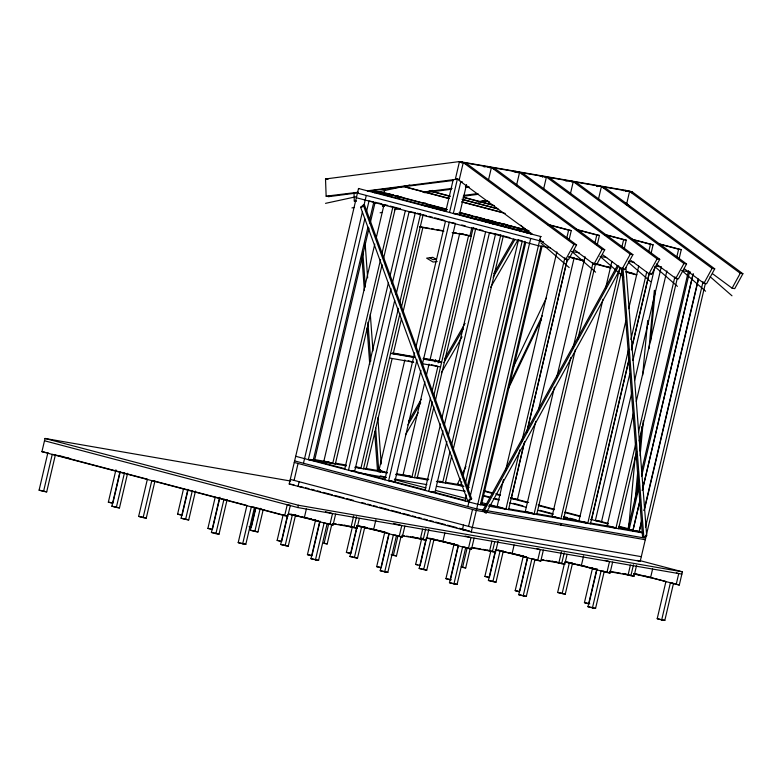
<?xml version="1.0" encoding="UTF-8"?>
<svg xmlns="http://www.w3.org/2000/svg" width="782" height="782" viewBox="0 0 782 782"><rect width="100%" height="100%" fill="white"/><g stroke="black" fill="none" stroke-linecap="round" stroke-linejoin="round"><path stroke-width="1.17" d="M628.513 529.649L635.199 456.698M642.667 375.233L647.682 320.512M648.219 324.315L648.561 320.669M635.082 500.676L637.76 471.497M639.647 450.823L641.875 426.513M649.011 348.694L654.358 290.327M636.519 494.752L638.415 474.078M640.087 455.838L643.312 420.579M650.556 341.548L655.238 290.484M284.677 515.67L287.238 504.761L290.357 505.299L287.796 516.208L284.677 515.67L41.935 451.683L45.033 438.458L290.601 481.028M43.577 491.331L52.247 454.401L55.366 454.938L46.695 491.878L43.577 491.331L39.1 490.158L47.761 453.218M120.135 472.172L112.823 503.334L108.346 502.161L115.931 469.835M127.593 473.305L119.47 507.929L116.352 507.391L111.875 506.208L119.998 471.585M116.352 507.391L124.475 472.758M143.135 517.576L151.796 480.637L154.914 481.184L146.254 518.124L143.135 517.576L138.649 516.394L147.319 479.464M188.032 489.943L182.069 515.338L177.592 514.155L183.545 488.76M195.49 491.076L188.716 519.932L185.598 519.395L181.121 518.212L187.885 489.356M185.598 519.395L192.372 490.539M219.957 497.264L212.381 529.58L207.895 528.397L215.206 497.235M227.142 499.542L219.019 534.174L215.9 533.637L211.423 532.454L219.547 497.821M215.9 533.637L224.023 499.004M242.684 543.822L251.345 506.883L254.463 507.42L245.802 544.36L242.684 543.822L238.197 542.64L246.868 505.7M263.104 510.001L257.962 531.936L254.844 531.398L250.367 530.216L255.509 508.28M251.589 526.188L255.919 507.723M254.844 531.398L260.259 508.31M705.423 283.309L640.223 561.281L471.263 531.995L289.203 483.999L358.518 188.501L359.173 188.609M287.307 517.342L281.628 541.584L277.141 540.401L283.104 515.006M294.081 480.383L298.05 463.452M295.576 515.015L288.265 546.178L280.67 544.458L287.708 514.439M299.135 481.722L298.059 486.336L303.191 487.225M303.465 463.247L362.418 211.922M364.089 204.806L366.279 195.451M285.147 545.641L292.458 514.468M364.823 218.852L308.343 459.63L314.501 460.696L369.036 228.227M366.484 211.736L368.996 201.062L373.102 201.776M44.496 440.774L297.864 507.567L298.401 505.25L682.403 571.808L679.304 585.024L634.935 573.617M313.162 460.627L367.941 227.073M369.612 219.967L373.776 202.186M370.14 223.486L375.155 202.137M306.368 508.994L304.325 517.723L288.509 514.145M385.047 188.609L384.03 192.919L447.46 209.644M374.774 244.121L323.865 461.175L332.712 463.511L380.56 259.507M376.162 238.197L383.952 204.982M386.464 194.278L386.67 193.379M389.055 194.962L389.319 193.838L389.866 193.985M320.053 521.193L311.93 555.826L307.443 554.643L315.566 520.01M381.948 253.573L392.799 207.318M335.625 514.106L333.064 525.015L327.179 523.461L318.577 560.42L310.972 558.7L319.633 521.76M382.085 264.707L335.351 463.97L326.505 461.634M383.483 258.774L395.438 207.777M315.459 559.873L324.119 522.943L326.202 523.305M328.694 523.774L324.09 543.402L327.208 543.94L331.812 524.311M291.06 514.224L329.945 524.478L332.506 513.569L325.439 511.702M344.696 469.21L388.371 282.996M389.759 277.072L405.34 210.651M391.049 288.744L348.489 470.217L354.647 471.282L394.705 300.483M392.163 283.993L409.133 211.648L415.291 212.714L396.093 294.55M398.429 308.274L360.873 468.389L355.341 466.932M399.543 303.524L420.687 213.388M363.513 468.848L399.993 313.318M401.371 307.424L423.042 215.03M353.669 516.022L351.108 526.931L332.428 523.696M357.1 527.039L350.874 553.588L346.387 552.405L352.35 527.009M366.152 469.308L392.144 358.498M393.229 353.875L401.528 318.489M403.189 311.412L422.827 227.67L419.504 226.8M344.5 525.191L353.923 527.674L356.484 516.765M364.823 527.009L357.511 558.182L349.916 556.461L356.68 527.596M353.923 527.674L357.042 528.212L359.349 518.398M354.393 557.634L361.704 526.472M404.851 359.896L378.859 470.715L386.601 472.758M445.75 211.492L453.208 179.684M384.832 479.796L414.607 352.887M415.711 348.137L445.486 221.228M368.029 190.945L367.364 190.828L455.29 179.42L459.474 161.571L628.435 190.857L632.227 191.854L742.9 273.739L734.738 288.636L732.099 288.177L712.558 273.729M375.878 519.903L373.571 529.727L356.621 525.895M449.542 212.499L457.402 179M461.849 163.145L462.113 162.03L459.699 162.343M417.002 359.818L388.625 480.793L394.793 481.859L420.941 370.375M418.399 353.884L449.279 222.225L454.41 223.114M532.386 234.268L459.083 180.417L463.267 162.568L632.227 191.854L631.964 192.968M465.642 164.142L465.906 163.027L576.578 244.903L568.416 259.81L565.777 259.35L539.727 240.084L540.724 240.25M422.329 364.441L455.437 223.3M381.176 567.83L376.689 566.647L384.812 532.014M466.541 184.532L459.493 214.561L453.335 213.496L460.793 181.688L462.553 181.991M384.705 571.877L393.366 534.937L396.484 535.484L387.823 572.424L384.705 571.877L380.218 570.694L388.879 533.764M381.45 566.676L389.025 534.35M424.909 381.772L403.062 474.909L411.909 477.235L430.442 398.253M426.288 375.878L429.054 364.089M459.738 233.271L430.139 359.476L438.985 361.812L468.584 235.607L471.223 236.056L469.014 235.48M435.046 361.958L435.603 359.583M438.145 362.946L438.692 360.58M391.098 554.809L393.336 555.396L397.94 535.778M432.094 391.186L437.9 366.426L431.263 364.676M359.133 525.915L399.191 536.481L401.752 525.572L393.502 523.393M471.82 227.826L469.962 235.724L452.162 232.645M414.548 477.694L432.358 401.792M433.629 396.357L473.247 227.435M393.336 555.396L396.454 555.943L401.058 536.315M399.191 536.481L402.31 537.019L404.871 526.11M417.187 478.154L433.883 406.992M435.271 401.058L475.612 229.077M490.011 168.022L490.275 166.908L487.86 167.221M488.545 179.723L491.428 167.456L602.101 249.331L604.74 249.79L596.578 264.687L593.939 264.228L574.399 249.781M493.804 169.029L494.068 167.905L604.74 249.79M424.978 490.373L440.559 423.952M441.664 419.211L485.622 231.814M442.954 430.882L428.771 491.379L434.929 492.445L446.893 441.439M444.352 424.958L489.415 232.811L495.573 233.877L448.282 435.515M493.95 224.053L494.507 221.677M422.661 529.111L420.354 538.935L402.838 535.895M425.799 541.349L420.12 565.591L415.633 564.409L421.86 537.86M412.564 536.882L423.17 539.678L425.731 528.769M434.069 539.013L426.757 570.186L419.162 568.455L426.2 538.446M423.17 539.678L426.288 540.215L428.849 529.306M449.943 451.742L442.71 482.582L437.177 481.116M451.615 444.626L500.851 234.688M502.797 226.379L503.354 224.014M515.534 172.451L515.797 171.336L513.383 171.649M423.639 569.638L430.95 538.475M445.349 483.032L451.752 455.759M453.14 449.826L503.217 236.33M505.446 226.839L505.993 224.473L474.244 218.97M518.173 172.91L518.437 171.786L514.81 172.265M516.443 185.715L519.59 172.333L630.263 254.209L632.902 254.668L624.74 269.575L622.101 269.116L602.56 254.658M521.965 173.907L522.229 172.793L632.902 254.668M444.86 533.001L442.817 541.731L427.001 538.153M461.751 481.829L460.921 485.387L462.817 485.896M462.866 477.088L518.505 239.869M520.45 231.57L521.008 229.194M465.544 482.836L522.298 240.876M524.527 231.384L525.084 229.009M458.545 545.201L450.422 579.824L445.935 578.651L454.059 544.018M524.937 241.325L467.353 486.844L469.249 487.352M526.882 233.026L527.439 230.651M465.114 500.959L466.512 495.026M467.9 489.102L525.768 242.391M542.376 177.103L542.63 175.989L540.215 176.302M453.951 583.88L462.612 546.941L465.73 547.488L457.069 584.418L453.951 583.88L449.464 582.698L458.135 545.758M463.491 525.045L462.416 529.658L469.601 530.91M467.832 506.58L469.464 499.59M470.305 496.032L530.636 238.774M545.015 177.553L545.269 176.439L542.855 176.752M543.549 189.254L546.423 176.986L657.105 258.862L659.744 259.321L651.572 274.218L648.933 273.768L631.025 260.514M548.808 178.56L549.062 177.446L659.744 259.321M468.555 526.374L472.524 509.444M467.186 547.781L462.582 567.4L465.701 567.947L470.305 548.319M471.263 531.995L540.577 236.487L541.232 236.604M430.012 538.348L468.438 548.485L470.999 537.576L465.104 536.022M480.402 504.752L541.046 246.183M481.507 504.488L542.151 245.919M468.438 548.485L471.556 549.023L474.117 538.114M571.847 182.206L572.111 181.092L569.697 181.404M503.471 479.562L497.069 506.844L505.925 509.17L519.834 449.865M505.416 471.253L556.882 251.833M570.391 193.907L573.265 181.639L683.937 263.514L686.576 263.974L678.414 278.871L675.775 278.421L656.245 263.964M575.64 183.213L575.904 182.098L686.576 263.974M491.907 541.115L489.6 550.939L470.92 547.693M495.319 552.19L489.366 577.585L484.879 576.412L490.842 551.017M484.166 549.502L492.416 551.681L494.723 541.858M566.852 237.679L568.622 230.143L571.261 230.602L568.983 240.299M503.315 551.017L496.003 582.179L488.408 580.459L495.182 551.603M492.416 551.681L495.534 552.219L498.095 541.31M521.78 441.566L564.897 257.718M508.564 509.629L524.136 443.208M526.648 432.534L567.263 259.37M524.624 441.576L511.281 498.427L517.449 499.502L535.778 421.322M527.674 428.546L567.409 259.165M492.885 581.642L500.197 550.479M538.563 409.475L574.125 257.865L568.983 256.975M597.37 186.634L597.634 185.52M514.106 545.005L512.063 553.724L495.114 549.902M554.438 387.178L525.23 511.721L534.077 514.057L570.801 357.491M556.667 377.696L585.044 256.711M598.553 198.784L601.426 186.517L712.099 268.392L714.738 268.852L706.576 283.758L703.937 283.299L684.397 268.842M603.802 188.091L604.066 186.976L714.738 268.852M594.76 243.642L596.783 235.02L599.423 235.48L597.145 245.177M519.668 591.827L515.191 590.645L523.305 556.022M573.03 348L593.059 262.605M536.716 514.507L575.386 349.642M577.888 338.968L595.415 264.248M523.197 595.884L531.858 558.944L534.976 559.482L526.315 596.422L523.197 595.884L518.71 594.701L527.381 557.762M519.942 590.674L527.518 558.358M498.144 550.059L537.684 560.479L540.245 549.57L536.716 548.641M625.532 191.512L625.796 190.397L623.381 190.71M537.684 560.479L540.812 561.026L543.363 550.117M602.981 299.32L552.072 516.374L560.919 518.71L619.901 267.258M605.483 288.646L611.886 261.364M626.45 204.786L629.588 191.395L740.261 273.28L742.9 273.739M621.846 247.22L623.616 239.673L626.255 240.133L624.241 248.754M560.792 525.093L561.153 523.549M563.558 519.16L622.257 268.9M561.408 552.033L558.847 562.942L541.33 559.902M552.239 561.193L561.662 563.675L564.223 552.766M572.561 563.02L565.259 594.183L557.654 592.463L564.692 562.453M561.662 563.675L564.78 564.223L567.087 554.399M625.923 320.581L578.905 521.027L587.761 523.353L628.65 349.007M628.708 308.714L638.718 266.017M562.131 593.646L569.443 562.483M648.689 251.863L650.458 244.326L653.097 244.786L651.074 253.397M630.879 339.515L646.734 271.911M590.4 523.813L629.344 357.765M631.573 348.273L649.099 273.553M591.563 519.59L628.572 361.841M631.348 349.984L649.431 272.889M583.616 555.914L581.309 565.728L565.494 562.15M629.852 373.522L595.356 520.597L601.524 521.662L631.846 392.378M632.921 360.473L654.612 267.962M634.622 380.521L661.328 266.652M597.037 569.198L588.914 603.831L584.437 602.648L592.551 568.025M592.443 607.888L601.104 570.948L604.222 571.486L595.561 608.425L592.443 607.888L587.956 606.705L596.627 569.765M633.498 413.228L607.067 525.905L615.923 528.241L635.952 442.837M636.284 401.362L666.88 270.895M676.85 256.75L678.62 249.204L681.259 249.663L678.981 259.36M638.454 432.163L674.895 276.789M566.266 561.769L606.94 572.483L609.491 561.574L604.779 560.332M618.562 528.7L636.646 451.605M639.148 440.921L677.261 278.431M606.94 572.483L610.058 573.03L612.609 562.121M638.483 484.107L627.917 529.179L629.969 529.531M641.543 471.057L688.561 270.611M639.363 485.837L629.07 529.717L639.021 531.789L641.523 521.115M641.592 476.346L689.441 272.341M632.863 530.714L640.096 499.884M642.325 490.392L692.95 274.521M632.882 530.783L640.106 499.952M642.335 490.47L693.214 273.524M630.4 565.122L628.093 574.936L609.413 571.701M644.026 510.441L698.277 279.154M639.217 531.877L641.719 521.203M644.221 510.538L698.443 279.36M622.658 573.509L630.908 575.679L633.469 564.77M630.908 575.679L634.026 576.226L636.587 565.308M645.473 527.185L703.057 281.667M652.608 569.003L650.556 577.732L633.606 573.9M661.689 619.891L670.35 582.952L673.468 583.489L664.808 620.429L661.689 619.891L657.203 618.709L665.873 581.769M676.186 584.486L678.737 573.577L676.381 572.962M460.041 485.602L457.509 484.009L460.139 478.516M462.24 474.117L465.906 466.414M512.63 368.527L546.237 298.137M508.652 386.054L542.258 315.664M507.958 389.504L541.564 319.115M565.777 259.35L573.939 244.453L576.578 244.903M593.939 264.228L602.101 249.331M622.101 269.116L630.263 254.209M648.933 273.768L657.105 258.862M675.775 278.421L683.937 263.514M703.937 283.299L712.099 268.392M732.099 288.177L740.261 273.28M620.566 268.324L486.179 512.933L484.918 512.601L483.041 510.118L617.428 265.509M486.179 512.933L484.312 510.451L618.689 265.841M379.28 472.015L380.502 469.914M408.487 421.41L421.263 399.27M444.391 359.202L465.075 323.357M493.677 273.798L513.754 239.009M518.622 230.573L519.844 228.461M407.93 424.909L420.706 402.759M443.824 362.701L463.296 328.958M493.11 277.297L515.015 239.341M519.883 230.905L521.105 228.794M405.467 434.9L418.243 412.759M441.371 372.691L462.054 336.837M490.656 287.287L518.036 239.839L521.633 240.748M360.629 207.25L363.288 205.089L364.5 205.021L471.654 498.799L468.985 500.959L467.783 501.027L360.629 207.25L361.831 207.181L364.5 205.021M467.783 501.027L470.451 498.867L471.654 498.799M621.719 267.864L642.589 537.195L643.86 537.527L646.694 535.699L625.913 267.571M325.537 203.349L356.582 196.624M374.392 192.773L409.836 185.09M351.939 207.924L354.324 207.406M374.617 203.007L377.012 202.489M397.246 198.11L401.968 197.084M423.238 192.48L432.69 190.437M380.101 212.802L382.486 212.284M394.421 209.703L400.394 208.413M423.042 203.506L425.408 202.988M478.232 202.02L485.329 200.485M485.817 221.814L489.395 221.042M507.44 227.425L512.21 226.389M436.024 259.272L432.945 259.683L429.719 257.737M437.187 261.491L433.072 262.048L426.63 258.158L432.808 257.327L436.493 259.546M356.367 193.056L328.782 196.634L326.143 196.184L325.517 178.961L459.474 161.571L463.267 162.568L573.939 244.453M484.009 166.918L487.636 166.449M326.143 196.184L358.332 192.206M368.684 191.062L453.11 180.495M353.992 192.45L354.305 201.062L356.279 200.808M423.228 192.118L452.133 188.364M465.378 186.644L467.792 186.331M424.665 192.734L451.155 189.293M465.613 187.416L469.229 186.947M565.855 181.111L569.472 180.632M382.427 204.864L382.466 205.94L384.441 205.686M463.433 195.432L477.88 193.555M463.658 196.204L478.115 194.327M478.222 201.648L486.658 200.554M596.656 186.448L600.273 185.979M480.862 202.108L488.095 201.17M626.02 191.17L628.435 190.857M455.29 179.42L455.945 179.528M459.083 180.417L459.738 180.534M325.517 178.961L327.99 179.391M370.648 190.603L389.788 193.916M373.522 191.903L398.634 196.253M421.4 205.001L446.581 209.361M354.305 201.062L356.123 201.375M382.466 205.94L384.285 206.252M543.598 241.824L357.433 193.115M550.391 247.806L538.407 245.724L356.348 197.729M571.955 251.54L579.149 252.791M600.713 256.525L606.705 257.561M628.278 261.305L634.27 262.341M655.834 266.075L660.634 266.906M682.197 270.65L690.594 272.107M419.875 226.702L429.377 228.354M431.752 228.764L434.118 229.175M436.493 229.585L443.619 230.817M454.303 232.674L456.678 233.085M459.044 233.495L463.794 234.317M420.11 227.083L443.853 231.198M420.188 227.21L422.827 227.67M392.417 352.936L413.786 356.641M423.277 358.283L432.778 359.935M393.238 353.484L413.981 357.071M423.209 358.674L435.877 360.873M390.589 353.415L414.323 357.53M423.824 359.182L441.625 362.262L433.883 360.228M389.504 358.039L413.238 362.154M421.547 363.591L440.54 366.885M457.509 484.009L458.389 484.166M313.68 459.415L329.251 462.113M335.243 463.149L346.035 465.026M355.546 466.668L357.306 466.971M365.204 468.34L383.18 471.458M396.357 473.745L410.736 476.238M416.728 477.274L428.712 479.356M439.494 481.223L441.898 481.634M445.486 482.259L462.26 485.172M310.268 459.62L346.494 465.896M354.881 467.353L387.237 472.963M395.624 474.42L427.979 480.021M436.366 481.477L463.922 486.257M510.568 497.968L512.63 498.32M357.394 472.592L386.152 477.577M394.539 479.034L426.894 484.645M436.483 486.306L465.241 491.292M480.891 504.038L485.69 504.869M489.278 505.485L501.262 507.567M508.456 508.808L532.415 512.963M536.012 513.588L555.191 516.912M563.578 518.368L586.344 522.317M589.941 522.933L613.899 527.088M618.699 527.918L636.988 531.095M486.15 505.749L477.763 504.292L295.704 456.297M488.545 506.159L643.127 532.953M645.639 538.192L476.678 508.906L294.618 460.911M645.277 539.736L476.316 510.451L294.257 462.455M289.203 483.999L294.003 484.83M41.935 451.683L45.053 452.221M58.65 455.808L63.322 456.62M641.308 556.667L472.348 527.381L290.288 479.386M63.127 456.991L68.972 457.998M297.864 507.567L681.855 574.115M257.747 508.29L261.256 508.896M262.234 509.473L264.57 509.874M289.096 514.126L292.595 514.732M356.592 525.827L363.014 526.941M426.415 537.928L432.26 538.945M496.834 550.137L500.333 550.743M564.907 561.935L570.752 562.942M633.576 573.841L638.826 574.75M333.787 523.52L336.123 523.93M338.459 524.331L345.458 525.543M401.86 535.328L404.196 535.729M406.532 536.129L408.869 536.54M410.56 536.833L415.877 537.752M453.589 544.292L457.099 544.898M473.442 547.732L480.91 549.023M482.787 549.345L485.123 549.756M522.835 556.295L526.345 556.901M541.525 559.531L543.861 559.932M546.198 560.342L553.206 561.554M592.082 568.299L597.389 569.218M609.598 571.329L620.507 573.216M329.945 524.478L333.064 525.015M39.1 490.158L46.695 491.878M108.346 502.161L111.464 502.699M177.592 514.155L180.71 514.703M111.875 506.208L119.47 507.929M181.121 518.212L188.716 519.932M250.367 530.216L257.962 531.936M138.649 516.394L146.254 518.124M207.895 528.397L211.013 528.945M277.141 540.401L280.259 540.939M346.387 552.405L349.505 552.942M415.633 564.409L417.715 564.77M484.879 576.412L487.997 576.95M211.423 532.454L213.506 532.816M280.67 544.458L288.265 546.178M349.916 556.461L353.034 556.999M419.162 568.455L426.757 570.186M488.408 580.459L496.003 582.179M557.654 592.463L565.259 594.183M238.197 542.64L240.279 543.001M307.443 554.643L310.562 555.181M376.689 566.647L379.817 567.185M445.935 578.651L451.302 579.775M515.191 590.645L518.31 591.192M584.437 602.648L589.794 603.782M310.972 558.7L318.577 560.42M380.218 570.694L382.3 571.056M449.464 582.698L457.069 584.418M518.71 594.701L521.829 595.239M587.956 606.705L590.039 607.067M657.203 618.709L664.808 620.429M568.69 562.649L574.975 564.057M588.895 567.409L594.134 568.592M498.398 550.411L505.729 552.053M518.603 555.171L525.934 556.833M429.152 538.407L435.437 539.815M449.357 543.167L456.688 544.829M360.952 526.638L367.237 528.055M381.157 531.408L386.396 532.591M290.66 514.4L297.991 516.052M310.865 519.17L318.196 520.822M581.515 565.503L587.165 566.784M512.269 553.5L522.435 555.807M443.023 541.506L454.322 544.057M374.91 529.756L382.818 531.545M304.53 517.498L311.304 519.033M455.505 178.501L459.298 179.498M658.943 243.779L681.259 249.663M658.649 243.945L678.62 249.204M631.954 239.214L653.097 244.786M486.023 200.974L489.542 201.903M631.67 239.37L650.458 244.326M462.993 197.093L492.357 204.835M605.121 234.561L626.255 240.133M463.882 197.563L494.42 205.617M604.828 234.717L623.616 239.673M432.632 191.512L450.246 196.155M461.996 199.254L497.235 208.54M575.923 229.282L599.423 235.48M429.992 191.052L449.963 196.321M462.876 199.723L498.114 209.009M576.813 229.761L596.783 235.02M405.643 186.937L449.103 198.393M462.025 201.805L501.956 212.333M547.771 224.405L571.261 230.602M403.004 186.478L448.809 198.56M461.732 201.961L505.192 213.418M547.478 224.571L568.622 230.143M391.528 194.415L393.19 194.855M397.06 195.881L398.165 196.165M459.298 212.342L472.26 215.754M474.615 216.379L484.038 218.862M486.394 219.488L495.827 221.971M497.831 222.557L528.818 230.67M387.227 193.525L392.76 194.982M394.421 195.422L446.581 209.165M459.493 212.577L528.798 230.846M459.21 212.733L528.505 231.003M370.209 191.023L445.72 210.935M455.114 213.408L531.467 233.535M424.206 205.51L446.6 211.414M459.562 214.835L530.255 233.466M368.899 190.994L370.003 191.287M358.518 188.501L540.577 236.487M378.4 202.988L381.929 203.916M384.275 204.532L387.794 205.461M390.14 206.086L399.534 208.559M417.148 213.203L420.667 214.131M423.013 214.747L426.532 215.676M428.888 216.301L432.407 217.23M434.753 217.846L444.147 220.319M461.751 224.962L465.28 225.89M473.491 228.061L477.02 228.989M479.366 229.605L482.885 230.534M494.625 233.632L500.5 235.177M502.846 235.793L509.893 237.65M579.667 259.321L584.34 260.553M597.184 263.945L600.684 264.863M606.529 266.408L610.028 267.327M626.382 271.637L633.381 273.485M569.14 256.867L584.32 260.865M595.708 263.788L610.889 267.796M626.069 271.794L636.871 274.717M568.837 257.024L584.017 261.032M594.525 263.798L610.879 268.109M626.059 272.107L636.568 274.883M460.842 233.564L468.584 235.607M408.175 360.776L413.707 362.232M484.078 490.705L493.471 493.178M495.817 493.794L500.509 495.035M510.812 497.753L512.709 498.251M514.605 498.75L528.691 502.464M538.084 504.937L554.516 509.268M565.083 512.054L580.342 516.081M596.783 520.411L608.523 523.51M619.09 526.296L628.474 528.769M635.023 530.489L636.919 530.998M637.868 531.242L641.191 532.122M635.228 530.783L641.866 532.532M484.957 491.487L493.178 493.657M496.697 494.586L500.226 495.514M510.793 498.3L527.224 502.631M538.964 505.729L554.223 509.747M564.79 512.533L580.058 516.56M590.615 519.346L608.23 523.989M618.797 526.775L631.709 530.176M645.424 535.357L646.694 535.699M609.706 526.364L613.029 527.234M483.55 495.465L490.04 497.176M495.289 498.564L498.818 499.493M513.52 503.364L522.914 505.837M539.922 510.323L552.845 513.735M563.411 516.521L567.517 517.606M569.873 518.222L576.334 519.922M408.341 475.818L410.55 476.404M581.554 521.486L585.972 522.65M405.702 475.368L410.13 476.531M482.699 495.798L489.747 497.655M493.266 498.584L499.141 500.128M509.708 502.914L526.139 507.254M537.879 510.343L553.148 514.37M563.705 517.156L578.973 521.174M381.499 471.165L387.031 472.631M554.712 516.834L559.13 517.997M358.41 467.265L360.619 467.851M527.87 512.181L532.298 513.344M499.708 507.293L505.24 508.759M380.277 475.867L386.142 477.411M394.372 479.581L426.082 487.939M435.476 490.422L466.013 498.466M481.282 502.494L487.157 504.048M489.512 504.664L497.733 506.834M310.513 459.405L312.409 459.904M310.708 459.699L344.754 468.672M351.802 470.529L384.676 479.2M390.541 480.744L425.76 490.031M431.635 491.575L465.681 500.548M483.041 510.118L484.312 510.451M639.979 560.626L682.403 571.808M636.9 560.401L640.223 561.281M645.13 576.021L666.342 581.613M672.227 583.167L679.304 585.024M305.391 487.714L308.91 488.642M311.256 489.258L314.784 490.187M317.13 490.803L320.649 491.731M322.995 492.357L332.389 494.83M334.735 495.446L344.129 497.929M346.475 498.545L353.523 500.402M361.743 502.572L365.262 503.5M367.608 504.116L371.127 505.045M373.483 505.661L377.002 506.589M379.348 507.205L388.742 509.688M391.088 510.304L400.482 512.777M402.828 513.403L409.876 515.26M412.222 515.876L415.741 516.804M418.087 517.42L421.615 518.349M423.961 518.974L427.48 519.903M429.826 520.519L433.355 521.447M435.701 522.063L445.095 524.536M447.441 525.162L456.835 527.635M459.181 528.251L466.228 530.108M624.603 573.734L634.026 576.226M577.057 564.33L597.096 569.609M602.981 571.163L610.058 573.03M555.357 561.73L564.78 564.223M508.994 552.639L527.84 557.605M533.735 559.159L540.812 561.026M487.284 550.039L495.534 552.219M437.392 540.01L458.594 545.601M464.488 547.156L471.556 549.023M45.033 438.458L298.401 505.25M416.865 537.733L426.288 540.215M363.425 526.765L366.963 527.703M369.319 528.319L389.348 533.598M395.242 535.152L402.31 537.019M348.792 526.042L357.042 528.212M295.361 515.074L298.9 516.012M301.256 516.628L320.102 521.604M46.226 452.534L48.582 453.149M54.476 454.704L147.573 479.249M153.458 480.803L246.555 505.338M253.622 507.205L287.796 516.208M461.224 566.764L465.701 567.947M391.978 554.761L396.454 555.943M591.075 607.243L595.561 608.425M323.846 543.05L327.208 543.94M522.953 595.542L526.315 596.422M249.077 526.755L251.315 527.342M354.158 557.292L357.511 558.182M383.336 571.241L387.823 572.424M214.542 532.992L219.019 534.174M241.315 543.177L245.802 544.36M459.23 484.693L460.921 485.759M649.95 273.016L651.572 274.218M623.107 268.363L624.74 269.575M625.512 202.841L630.018 206.771M710.076 276.662L731.981 295.792M681.845 270.494L705.589 291.217M654.602 266.408L677.427 286.339M628.669 262.557L650.585 281.686M600.009 256.31L623.743 277.033M571.847 251.433L595.591 272.156M520.675 225.216L530.792 234.053M540.88 242.87L569.188 267.581M363.288 205.089L470.451 498.867M622.98 268.197L643.86 537.527M365.077 242.596L367.648 277.874M370.316 314.374L372.975 350.874M377.853 417.784L381.225 464.019M380.404 469.767L380.58 472.201M362.77 251.696L365.35 286.984M367.921 322.262L370.756 361.196M375.643 428.106L378.83 471.908M361.861 256.232L364.353 290.298M367.1 328.01L369.759 364.51M374.637 431.429L377.569 471.575M492.347 221.775L492.425 223.935M328.743 195.559L328.782 196.634"/></g></svg>
